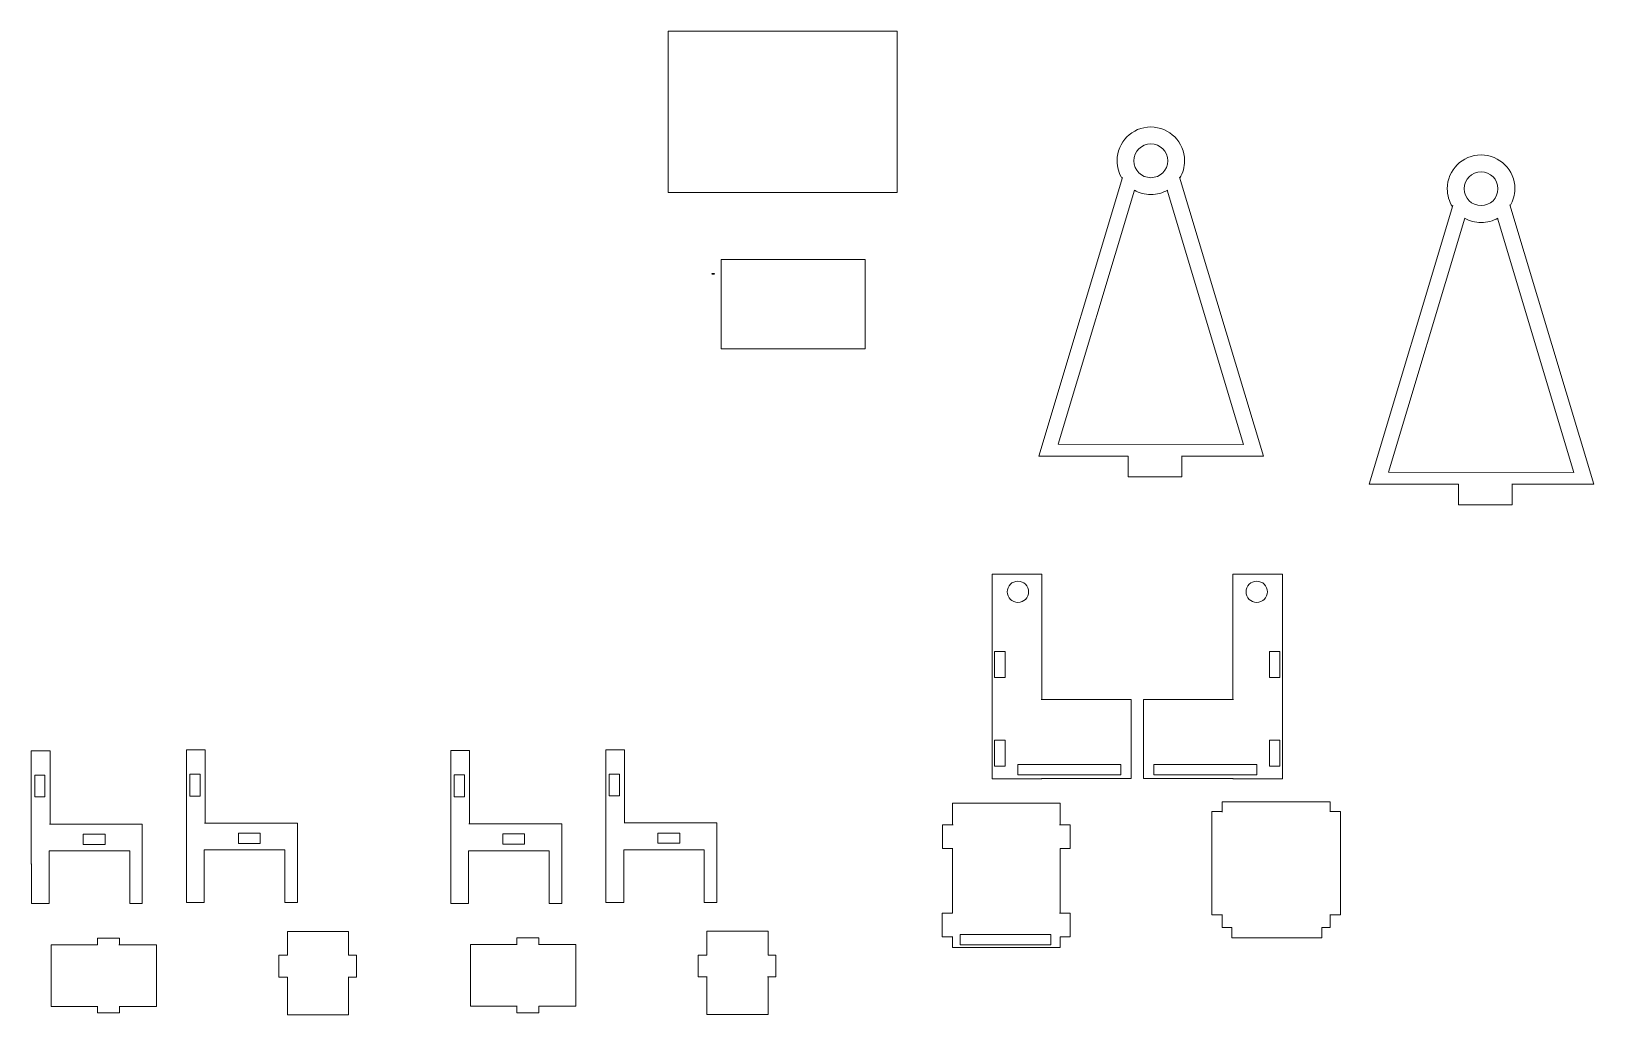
# Model space of a CAD drawing. Header units: millimetres. Extents: x -607 to 1451, y -798 to 283.
# Drawn here: x -580.6 to -118.2, y -530.2 to -239.2 of the extents above; entities that cross this region are included whole.
import ezdxf

# ---------------------------------------------------------------- set-up
doc = ezdxf.new("R2010")
doc.units = ezdxf.units.MM
doc.header["$MEASUREMENT"] = 0
doc.header["$XCLIPFRAME"] = 0
doc.layers.add('layer 1', color=7, linetype='Continuous')
picture_1 = doc.add_image_def('image2.jpg', size_in_pixel=(2574, 940))

msp = doc.modelspace()

# ---------------------------------------------------------------- linework, layer by layer
at = {"layer": 'layer 1', "color": 242, "lineweight": 20}
for points, knots in [([(-392.1088, -239.1523), (-392.1088, -239.1523), (-324.3754, -239.1523), (-324.3754, -239.1523), (-324.3754, -239.1523), (-324.3754, -239.1523), (-324.3754, -286.8998), (-324.3754, -286.8998), (-324.3754, -286.8998), (-324.3754, -286.8998), (-392.1088, -286.8998), (-392.1088, -286.8998), (-392.1088, -286.8998), (-392.1088, -286.8998), (-392.1088, -239.1523), (-392.1088, -239.1523)], [0, 0, 0, 0, 0.2, 0.2, 0.2, 0.2, 0.4, 0.4, 0.4, 0.4, 0.6, 0.6, 0.6, 0.6, 1, 1, 1, 1]), ([(-257.7853, -282.7979), (-258.751, -281.2594), (-259.3096, -279.4393), (-259.3096, -277.4888), (-259.3096, -277.4888), (-259.3096, -271.966), (-254.8325, -267.4888), (-249.3096, -267.4888), (-249.3096, -267.4888), (-243.7867, -267.4888), (-239.3096, -271.966), (-239.3096, -277.4888), (-239.3096, -277.4888), (-239.3096, -279.344), (-239.8148, -281.0813), (-240.6951, -282.5703)], [0, 0, 0, 0, 0.2, 0.2, 0.2, 0.2, 0.4, 0.4, 0.4, 0.4, 0.6, 0.6, 0.6, 0.6, 1, 1, 1, 1]), ([(-249.3096, -272.4888), (-246.5482, -272.4888), (-244.3096, -274.7274), (-244.3096, -277.4888), (-244.3096, -277.4888), (-244.3096, -280.2502), (-246.5482, -282.4888), (-249.3096, -282.4888), (-249.3096, -282.4888), (-252.071, -282.4888), (-254.3096, -280.2502), (-254.3096, -277.4888), (-254.3096, -277.4888), (-254.3096, -274.7274), (-252.071, -272.4888), (-249.3096, -272.4888)], [0, 0, 0, 0, 0.2, 0.2, 0.2, 0.2, 0.4, 0.4, 0.4, 0.4, 0.6, 0.6, 0.6, 0.6, 1, 1, 1, 1]), ([(-160.0499, -291.0704), (-161.0156, -289.5319), (-161.5742, -287.7118), (-161.5742, -285.7613), (-161.5742, -285.7613), (-161.5742, -280.2385), (-157.0971, -275.7613), (-151.5742, -275.7613), (-151.5742, -275.7613), (-146.0513, -275.7613), (-141.5742, -280.2385), (-141.5742, -285.7613), (-141.5742, -285.7613), (-141.5742, -287.6165), (-142.0794, -289.3538), (-142.9597, -290.8428)], [0, 0, 0, 0, 0.2, 0.2, 0.2, 0.2, 0.4, 0.4, 0.4, 0.4, 0.6, 0.6, 0.6, 0.6, 1, 1, 1, 1]), ([(-151.5742, -280.7613), (-148.8128, -280.7613), (-146.5742, -282.9999), (-146.5742, -285.7613), (-146.5742, -285.7613), (-146.5742, -288.5227), (-148.8128, -290.7613), (-151.5742, -290.7613), (-151.5742, -290.7613), (-154.3356, -290.7613), (-156.5742, -288.5227), (-156.5742, -285.7613), (-156.5742, -285.7613), (-156.5742, -282.9999), (-154.3356, -280.7613), (-151.5742, -280.7613)], [0, 0, 0, 0, 0.2, 0.2, 0.2, 0.2, 0.4, 0.4, 0.4, 0.4, 0.6, 0.6, 0.6, 0.6, 1, 1, 1, 1]), ([(-254.1551, -286.1551), (-254.1551, -286.1551), (-254.1551, -286.1552), (-254.1551, -286.1552), (-254.1551, -286.1552), (-254.1551, -286.1552), (-276.7452, -361.4067), (-276.7452, -361.4067)], [0, 0, 0, 0, 0.33333333, 0.33333333, 0.33333333, 0.33333333, 1, 1, 1, 1]), ([(-244.3167, -286.155), (-245.7857, -287.0031), (-247.4911, -287.4888), (-249.3096, -287.4888), (-249.3096, -287.4888), (-251.0765, -287.4888), (-252.7364, -287.0304), (-254.1768, -286.2264)], [0, 0, 0, 0, 0.33333333, 0.33333333, 0.33333333, 0.33333333, 1, 1, 1, 1]), ([(-156.4197, -294.4276), (-156.4197, -294.4276), (-156.4197, -294.4277), (-156.4197, -294.4277), (-156.4197, -294.4277), (-156.4197, -294.4277), (-179.0098, -369.6792), (-179.0098, -369.6792)], [0, 0, 0, 0, 0.33333333, 0.33333333, 0.33333333, 0.33333333, 1, 1, 1, 1]), ([(-146.5813, -294.4275), (-148.0503, -295.2756), (-149.7557, -295.7613), (-151.5742, -295.7613), (-151.5742, -295.7613), (-153.3411, -295.7613), (-155.001, -295.3029), (-156.4414, -294.4989)], [0, 0, 0, 0, 0.33333333, 0.33333333, 0.33333333, 0.33333333, 1, 1, 1, 1]), ([(-376.4446, -306.7177), (-376.4446, -306.7177), (-333.8369, -306.7177), (-333.8369, -306.7177), (-333.8369, -306.7177), (-333.8369, -306.7177), (-333.8369, -333.1802), (-333.8369, -333.1802), (-333.8369, -333.1802), (-333.8369, -333.1802), (-376.4446, -333.1802), (-376.4446, -333.1802), (-376.4446, -333.1802), (-376.4446, -333.1802), (-376.4446, -306.7177), (-376.4446, -306.7177)], [0, 0, 0, 0, 0.2, 0.2, 0.2, 0.2, 0.4, 0.4, 0.4, 0.4, 0.6, 0.6, 0.6, 0.6, 1, 1, 1, 1]), ([(-240.1334, -364.9316), (-240.1334, -364.9316), (-240.1334, -371.0316), (-240.1334, -371.0316), (-240.1334, -371.0316), (-240.1334, -371.0316), (-256.0084, -371.0316), (-256.0084, -371.0316), (-256.0084, -371.0316), (-256.0084, -371.0316), (-256.0084, -364.9316), (-256.0084, -364.9316)], [0, 0, 0, 0, 0.25, 0.25, 0.25, 0.25, 0.5, 0.5, 0.5, 0.5, 1, 1, 1, 1]), ([(-142.398, -373.2041), (-142.398, -373.2041), (-142.398, -379.3041), (-142.398, -379.3041), (-142.398, -379.3041), (-142.398, -379.3041), (-158.273, -379.3041), (-158.273, -379.3041), (-158.273, -379.3041), (-158.273, -379.3041), (-158.273, -373.2041), (-158.273, -373.2041)], [0, 0, 0, 0, 0.25, 0.25, 0.25, 0.25, 0.5, 0.5, 0.5, 0.5, 1, 1, 1, 1]), ([(-296.2543, -415.6213), (-296.2543, -415.6213), (-296.2543, -399.8415), (-296.2543, -399.8415), (-296.2543, -399.8415), (-296.2543, -399.8415), (-281.5239, -399.8415), (-281.5239, -399.8415), (-281.5239, -399.8415), (-281.5239, -399.8415), (-281.5239, -415.0923), (-281.5239, -415.0923)], [0, 0, 0, 0, 0.25, 0.25, 0.25, 0.25, 0.5, 0.5, 0.5, 0.5, 1, 1, 1, 1]), ([(-288.6301, -401.9126), (-286.8887, -401.9126), (-285.477, -403.3243), (-285.477, -405.0657), (-285.477, -405.0657), (-285.477, -406.8071), (-286.8887, -408.2188), (-288.6301, -408.2188), (-288.6301, -408.2188), (-290.3715, -408.2188), (-291.7832, -406.8071), (-291.7832, -405.0657), (-291.7832, -405.0657), (-291.7832, -403.3243), (-290.3715, -401.9126), (-288.6301, -401.9126)], [0, 0, 0, 0, 0.2, 0.2, 0.2, 0.2, 0.4, 0.4, 0.4, 0.4, 0.6, 0.6, 0.6, 0.6, 1, 1, 1, 1]), ([(-210.3446, -415.6213), (-210.3446, -415.6213), (-210.3446, -399.8415), (-210.3446, -399.8415), (-210.3446, -399.8415), (-210.3446, -399.8415), (-225.075, -399.8415), (-225.075, -399.8415), (-225.075, -399.8415), (-225.075, -399.8415), (-225.075, -415.0923), (-225.075, -415.0923)], [0, 0, 0, 0, 0.25, 0.25, 0.25, 0.25, 0.5, 0.5, 0.5, 0.5, 1, 1, 1, 1]), ([(-217.9688, -401.9126), (-219.7102, -401.9126), (-221.1219, -403.3243), (-221.1219, -405.0657), (-221.1219, -405.0657), (-221.1219, -406.8071), (-219.7102, -408.2188), (-217.9688, -408.2188), (-217.9688, -408.2188), (-216.2274, -408.2188), (-214.8157, -406.8071), (-214.8157, -405.0657), (-214.8157, -405.0657), (-214.8157, -403.3243), (-216.2274, -401.9126), (-217.9688, -401.9126)], [0, 0, 0, 0, 0.2, 0.2, 0.2, 0.2, 0.4, 0.4, 0.4, 0.4, 0.6, 0.6, 0.6, 0.6, 1, 1, 1, 1]), ([(-281.5239, -460.1683), (-281.5239, -460.1683), (-281.5239, -460.4327), (-281.5239, -460.4327), (-281.5239, -460.4327), (-281.5239, -460.4327), (-296.2543, -460.4327), (-296.2543, -460.4327), (-296.2543, -460.4327), (-296.2543, -460.4327), (-296.2543, -415.1434), (-296.2543, -415.1434)], [0, 0, 0, 0, 0.25, 0.25, 0.25, 0.25, 0.5, 0.5, 0.5, 0.5, 1, 1, 1, 1]), ([(-225.075, -460.1683), (-225.075, -460.1683), (-225.075, -460.4327), (-225.075, -460.4327), (-225.075, -460.4327), (-225.075, -460.4327), (-210.3446, -460.4327), (-210.3446, -460.4327), (-210.3446, -460.4327), (-210.3446, -460.4327), (-210.3446, -415.1434), (-210.3446, -415.1434)], [0, 0, 0, 0, 0.25, 0.25, 0.25, 0.25, 0.5, 0.5, 0.5, 0.5, 1, 1, 1, 1]), ([(-292.4068, -422.7407), (-292.4068, -422.7407), (-295.5157, -422.7407), (-295.5157, -422.7407), (-295.5157, -422.7407), (-295.5157, -422.7407), (-295.5157, -430.4136), (-295.5157, -430.4136), (-295.5157, -430.4136), (-295.5157, -430.4136), (-292.4068, -430.4136), (-292.4068, -430.4136), (-292.4068, -430.4136), (-292.4068, -430.4136), (-292.4068, -422.7407), (-292.4068, -422.7407)], [0, 0, 0, 0, 0.2, 0.2, 0.2, 0.2, 0.4, 0.4, 0.4, 0.4, 0.6, 0.6, 0.6, 0.6, 1, 1, 1, 1]), ([(-214.1921, -422.7407), (-214.1921, -422.7407), (-211.0832, -422.7407), (-211.0832, -422.7407), (-211.0832, -422.7407), (-211.0832, -422.7407), (-211.0832, -430.4136), (-211.0832, -430.4136), (-211.0832, -430.4136), (-211.0832, -430.4136), (-214.1921, -430.4136), (-214.1921, -430.4136), (-214.1921, -430.4136), (-214.1921, -430.4136), (-214.1921, -422.7407), (-214.1921, -422.7407)], [0, 0, 0, 0, 0.2, 0.2, 0.2, 0.2, 0.4, 0.4, 0.4, 0.4, 0.6, 0.6, 0.6, 0.6, 1, 1, 1, 1]), ([(-281.724, -436.9202), (-281.724, -436.9202), (-255.1041, -436.9202), (-255.1041, -436.9202), (-255.1041, -436.9202), (-255.1041, -436.9202), (-255.1041, -460.3136), (-255.1041, -460.3136), (-255.1041, -460.3136), (-255.1041, -460.3136), (-281.5239, -460.3136), (-281.5239, -460.3136)], [0, 0, 0, 0, 0.25, 0.25, 0.25, 0.25, 0.5, 0.5, 0.5, 0.5, 1, 1, 1, 1]), ([(-224.8749, -436.9202), (-224.8749, -436.9202), (-251.4948, -436.9202), (-251.4948, -436.9202), (-251.4948, -436.9202), (-251.4948, -436.9202), (-251.4948, -460.3136), (-251.4948, -460.3136), (-251.4948, -460.3136), (-251.4948, -460.3136), (-225.075, -460.3136), (-225.075, -460.3136)], [0, 0, 0, 0, 0.25, 0.25, 0.25, 0.25, 0.5, 0.5, 0.5, 0.5, 1, 1, 1, 1]), ([(-580.4764, -485.6884), (-580.4764, -485.6884), (-580.6055, -485.6884), (-580.6055, -485.6884), (-580.6055, -485.6884), (-580.6055, -485.6884), (-580.6055, -452.0863), (-580.6055, -452.0863), (-580.6055, -452.0863), (-580.6055, -452.0863), (-575.0493, -452.0863), (-575.0493, -452.0863), (-575.0493, -452.0863), (-575.0493, -452.0863), (-575.0493, -473.7821), (-575.0493, -473.7821)], [0, 0, 0, 0, 0.2, 0.2, 0.2, 0.2, 0.4, 0.4, 0.4, 0.4, 0.6, 0.6, 0.6, 0.6, 1, 1, 1, 1]), ([(-534.5716, -485.4205), (-534.5716, -485.4205), (-534.7007, -485.4205), (-534.7007, -485.4205), (-534.7007, -485.4205), (-534.7007, -485.4205), (-534.7007, -451.8184), (-534.7007, -451.8184), (-534.7007, -451.8184), (-534.7007, -451.8184), (-529.1445, -451.8184), (-529.1445, -451.8184), (-529.1445, -451.8184), (-529.1445, -451.8184), (-529.1445, -473.5142), (-529.1445, -473.5142)], [0, 0, 0, 0, 0.2, 0.2, 0.2, 0.2, 0.4, 0.4, 0.4, 0.4, 0.6, 0.6, 0.6, 0.6, 1, 1, 1, 1]), ([(-456.3497, -485.6518), (-456.3497, -485.6518), (-456.4788, -485.6518), (-456.4788, -485.6518), (-456.4788, -485.6518), (-456.4788, -485.6518), (-456.4788, -452.0497), (-456.4788, -452.0497), (-456.4788, -452.0497), (-456.4788, -452.0497), (-450.9226, -452.0497), (-450.9226, -452.0497), (-450.9226, -452.0497), (-450.9226, -452.0497), (-450.9226, -473.7455), (-450.9226, -473.7455)], [0, 0, 0, 0, 0.2, 0.2, 0.2, 0.2, 0.4, 0.4, 0.4, 0.4, 0.6, 0.6, 0.6, 0.6, 1, 1, 1, 1]), ([(-410.4449, -485.3839), (-410.4449, -485.3839), (-410.574, -485.3839), (-410.574, -485.3839), (-410.574, -485.3839), (-410.574, -485.3839), (-410.574, -451.7818), (-410.574, -451.7818), (-410.574, -451.7818), (-410.574, -451.7818), (-405.0178, -451.7818), (-405.0178, -451.7818), (-405.0178, -451.7818), (-405.0178, -451.7818), (-405.0178, -473.4776), (-405.0178, -473.4776)], [0, 0, 0, 0, 0.2, 0.2, 0.2, 0.2, 0.4, 0.4, 0.4, 0.4, 0.6, 0.6, 0.6, 0.6, 1, 1, 1, 1]), ([(-292.4068, -448.9699), (-292.4068, -448.9699), (-295.5157, -448.9699), (-295.5157, -448.9699), (-295.5157, -448.9699), (-295.5157, -448.9699), (-295.5157, -456.6428), (-295.5157, -456.6428), (-295.5157, -456.6428), (-295.5157, -456.6428), (-292.4068, -456.6428), (-292.4068, -456.6428), (-292.4068, -456.6428), (-292.4068, -456.6428), (-292.4068, -448.9699), (-292.4068, -448.9699)], [0, 0, 0, 0, 0.2, 0.2, 0.2, 0.2, 0.4, 0.4, 0.4, 0.4, 0.6, 0.6, 0.6, 0.6, 1, 1, 1, 1]), ([(-214.1921, -448.9699), (-214.1921, -448.9699), (-211.0832, -448.9699), (-211.0832, -448.9699), (-211.0832, -448.9699), (-211.0832, -448.9699), (-211.0832, -456.6428), (-211.0832, -456.6428), (-211.0832, -456.6428), (-211.0832, -456.6428), (-214.1921, -456.6428), (-214.1921, -456.6428), (-214.1921, -456.6428), (-214.1921, -456.6428), (-214.1921, -448.9699), (-214.1921, -448.9699)], [0, 0, 0, 0, 0.2, 0.2, 0.2, 0.2, 0.4, 0.4, 0.4, 0.4, 0.6, 0.6, 0.6, 0.6, 1, 1, 1, 1]), ([(-288.7016, -456.217), (-288.7016, -456.217), (-258.1422, -456.217), (-258.1422, -456.217), (-258.1422, -456.217), (-258.1422, -456.217), (-258.1422, -459.2597), (-258.1422, -459.2597), (-258.1422, -459.2597), (-258.1422, -459.2597), (-288.7016, -459.2597), (-288.7016, -459.2597), (-288.7016, -459.2597), (-288.7016, -459.2597), (-288.7016, -456.217), (-288.7016, -456.217)], [0, 0, 0, 0, 0.2, 0.2, 0.2, 0.2, 0.4, 0.4, 0.4, 0.4, 0.6, 0.6, 0.6, 0.6, 1, 1, 1, 1]), ([(-217.8973, -456.217), (-217.8973, -456.217), (-248.4567, -456.217), (-248.4567, -456.217), (-248.4567, -456.217), (-248.4567, -456.217), (-248.4567, -459.2597), (-248.4567, -459.2597), (-248.4567, -459.2597), (-248.4567, -459.2597), (-217.8973, -459.2597), (-217.8973, -459.2597), (-217.8973, -459.2597), (-217.8973, -459.2597), (-217.8973, -456.217), (-217.8973, -456.217)], [0, 0, 0, 0, 0.2, 0.2, 0.2, 0.2, 0.4, 0.4, 0.4, 0.4, 0.6, 0.6, 0.6, 0.6, 1, 1, 1, 1]), ([(-579.5845, -459.296), (-579.5845, -459.296), (-576.5418, -459.296), (-576.5418, -459.296), (-576.5418, -459.296), (-576.5418, -459.296), (-576.5418, -465.7783), (-576.5418, -465.7783), (-576.5418, -465.7783), (-576.5418, -465.7783), (-579.5845, -465.7783), (-579.5845, -465.7783), (-579.5845, -465.7783), (-579.5845, -465.7783), (-579.5845, -459.296), (-579.5845, -459.296)], [0, 0, 0, 0, 0.2, 0.2, 0.2, 0.2, 0.4, 0.4, 0.4, 0.4, 0.6, 0.6, 0.6, 0.6, 1, 1, 1, 1]), ([(-533.6797, -459.0281), (-533.6797, -459.0281), (-530.637, -459.0281), (-530.637, -459.0281), (-530.637, -459.0281), (-530.637, -459.0281), (-530.637, -465.5104), (-530.637, -465.5104), (-530.637, -465.5104), (-530.637, -465.5104), (-533.6797, -465.5104), (-533.6797, -465.5104), (-533.6797, -465.5104), (-533.6797, -465.5104), (-533.6797, -459.0281), (-533.6797, -459.0281)], [0, 0, 0, 0, 0.2, 0.2, 0.2, 0.2, 0.4, 0.4, 0.4, 0.4, 0.6, 0.6, 0.6, 0.6, 1, 1, 1, 1]), ([(-455.4578, -459.2594), (-455.4578, -459.2594), (-452.4151, -459.2594), (-452.4151, -459.2594), (-452.4151, -459.2594), (-452.4151, -459.2594), (-452.4151, -465.7417), (-452.4151, -465.7417), (-452.4151, -465.7417), (-452.4151, -465.7417), (-455.4578, -465.7417), (-455.4578, -465.7417), (-455.4578, -465.7417), (-455.4578, -465.7417), (-455.4578, -459.2594), (-455.4578, -459.2594)], [0, 0, 0, 0, 0.2, 0.2, 0.2, 0.2, 0.4, 0.4, 0.4, 0.4, 0.6, 0.6, 0.6, 0.6, 1, 1, 1, 1]), ([(-409.553, -458.9915), (-409.553, -458.9915), (-406.5103, -458.9915), (-406.5103, -458.9915), (-406.5103, -458.9915), (-406.5103, -458.9915), (-406.5103, -465.4738), (-406.5103, -465.4738), (-406.5103, -465.4738), (-406.5103, -465.4738), (-409.553, -465.4738), (-409.553, -465.4738), (-409.553, -465.4738), (-409.553, -465.4738), (-409.553, -458.9915), (-409.553, -458.9915)], [0, 0, 0, 0, 0.2, 0.2, 0.2, 0.2, 0.4, 0.4, 0.4, 0.4, 0.6, 0.6, 0.6, 0.6, 1, 1, 1, 1]), ([(-276.1372, -473.9985), (-276.1372, -473.9985), (-276.1372, -467.6595), (-276.1372, -467.6595), (-276.1372, -467.6595), (-276.1372, -467.6595), (-308.0063, -467.6595), (-308.0063, -467.6595), (-308.0063, -467.6595), (-308.0063, -467.6595), (-308.0063, -473.9985), (-308.0063, -473.9985)], [0, 0, 0, 0, 0.25, 0.25, 0.25, 0.25, 0.5, 0.5, 0.5, 0.5, 1, 1, 1, 1]), ([(-228.0965, -500.6536), (-228.0965, -500.6536), (-231.2415, -500.6536), (-231.2415, -500.6536), (-231.2415, -500.6536), (-231.2415, -500.6536), (-231.2415, -470.0942), (-231.2415, -470.0942), (-231.2415, -470.0942), (-231.2415, -470.0942), (-228.1314, -470.0942), (-228.1314, -470.0942)], [0, 0, 0, 0, 0.25, 0.25, 0.25, 0.25, 0.5, 0.5, 0.5, 0.5, 1, 1, 1, 1]), ([(-228.209, -470.2925), (-228.209, -470.2925), (-228.209, -467.1999), (-228.209, -467.1999), (-228.209, -467.1999), (-228.209, -467.1999), (-196.2664, -467.1999), (-196.2664, -467.1999), (-196.2664, -467.1999), (-196.2664, -467.1999), (-196.2664, -470.0942), (-196.2664, -470.0942)], [0, 0, 0, 0, 0.25, 0.25, 0.25, 0.25, 0.5, 0.5, 0.5, 0.5, 1, 1, 1, 1]), ([(-196.3196, -500.6536), (-196.3196, -500.6536), (-193.1746, -500.6536), (-193.1746, -500.6536), (-193.1746, -500.6536), (-193.1746, -500.6536), (-193.1746, -470.0942), (-193.1746, -470.0942), (-193.1746, -470.0942), (-193.1746, -470.0942), (-196.2848, -470.0942), (-196.2848, -470.0942)], [0, 0, 0, 0, 0.25, 0.25, 0.25, 0.25, 0.5, 0.5, 0.5, 0.5, 1, 1, 1, 1]), ([(-575.2187, -473.7821), (-575.2187, -473.7821), (-547.768, -473.7821), (-547.768, -473.7821), (-547.768, -473.7821), (-547.768, -473.7821), (-547.768, -497.33), (-547.768, -497.33), (-547.768, -497.33), (-547.768, -497.33), (-551.4722, -497.33), (-551.4722, -497.33)], [0, 0, 0, 0, 0.25, 0.25, 0.25, 0.25, 0.5, 0.5, 0.5, 0.5, 1, 1, 1, 1]), ([(-529.3139, -473.5142), (-529.3139, -473.5142), (-501.8632, -473.5142), (-501.8632, -473.5142), (-501.8632, -473.5142), (-501.8632, -473.5142), (-501.8632, -497.0621), (-501.8632, -497.0621), (-501.8632, -497.0621), (-501.8632, -497.0621), (-505.5674, -497.0621), (-505.5674, -497.0621)], [0, 0, 0, 0, 0.25, 0.25, 0.25, 0.25, 0.5, 0.5, 0.5, 0.5, 1, 1, 1, 1]), ([(-451.092, -473.7455), (-451.092, -473.7455), (-423.6413, -473.7455), (-423.6413, -473.7455), (-423.6413, -473.7455), (-423.6413, -473.7455), (-423.6413, -497.2934), (-423.6413, -497.2934), (-423.6413, -497.2934), (-423.6413, -497.2934), (-427.3455, -497.2934), (-427.3455, -497.2934)], [0, 0, 0, 0, 0.25, 0.25, 0.25, 0.25, 0.5, 0.5, 0.5, 0.5, 1, 1, 1, 1]), ([(-405.1872, -473.4776), (-405.1872, -473.4776), (-377.7365, -473.4776), (-377.7365, -473.4776), (-377.7365, -473.4776), (-377.7365, -473.4776), (-377.7365, -497.0255), (-377.7365, -497.0255), (-377.7365, -497.0255), (-377.7365, -497.0255), (-381.4407, -497.0255), (-381.4407, -497.0255)], [0, 0, 0, 0, 0.25, 0.25, 0.25, 0.25, 0.5, 0.5, 0.5, 0.5, 1, 1, 1, 1]), ([(-307.8328, -473.9985), (-307.8328, -473.9985), (-310.9938, -473.9985), (-310.9938, -473.9985), (-310.9938, -473.9985), (-310.9938, -473.9985), (-310.9938, -481.0099), (-310.9938, -481.0099), (-310.9938, -481.0099), (-310.9938, -481.0099), (-307.9657, -481.0099), (-307.9657, -481.0099)], [0, 0, 0, 0, 0.25, 0.25, 0.25, 0.25, 0.5, 0.5, 0.5, 0.5, 1, 1, 1, 1]), ([(-276.2859, -473.9985), (-276.2859, -473.9985), (-273.1249, -473.9985), (-273.1249, -473.9985), (-273.1249, -473.9985), (-273.1249, -473.9985), (-273.1249, -481.0099), (-273.1249, -481.0099), (-273.1249, -481.0099), (-273.1249, -481.0099), (-276.1531, -481.0099), (-276.1531, -481.0099)], [0, 0, 0, 0, 0.25, 0.25, 0.25, 0.25, 0.5, 0.5, 0.5, 0.5, 1, 1, 1, 1]), ([(-565.2308, -479.8011), (-565.2308, -479.8011), (-565.2308, -476.7584), (-565.2308, -476.7584), (-565.2308, -476.7584), (-565.2308, -476.7584), (-558.7485, -476.7584), (-558.7485, -476.7584), (-558.7485, -476.7584), (-558.7485, -476.7584), (-558.7485, -479.8011), (-558.7485, -479.8011), (-558.7485, -479.8011), (-558.7485, -479.8011), (-565.2308, -479.8011), (-565.2308, -479.8011)], [0, 0, 0, 0, 0.2, 0.2, 0.2, 0.2, 0.4, 0.4, 0.4, 0.4, 0.6, 0.6, 0.6, 0.6, 1, 1, 1, 1]), ([(-519.326, -479.5332), (-519.326, -479.5332), (-519.326, -476.4905), (-519.326, -476.4905), (-519.326, -476.4905), (-519.326, -476.4905), (-512.8437, -476.4905), (-512.8437, -476.4905), (-512.8437, -476.4905), (-512.8437, -476.4905), (-512.8437, -479.5332), (-512.8437, -479.5332), (-512.8437, -479.5332), (-512.8437, -479.5332), (-519.326, -479.5332), (-519.326, -479.5332)], [0, 0, 0, 0, 0.2, 0.2, 0.2, 0.2, 0.4, 0.4, 0.4, 0.4, 0.6, 0.6, 0.6, 0.6, 1, 1, 1, 1]), ([(-441.1041, -479.7645), (-441.1041, -479.7645), (-441.1041, -476.7218), (-441.1041, -476.7218), (-441.1041, -476.7218), (-441.1041, -476.7218), (-434.6218, -476.7218), (-434.6218, -476.7218), (-434.6218, -476.7218), (-434.6218, -476.7218), (-434.6218, -479.7645), (-434.6218, -479.7645), (-434.6218, -479.7645), (-434.6218, -479.7645), (-441.1041, -479.7645), (-441.1041, -479.7645)], [0, 0, 0, 0, 0.2, 0.2, 0.2, 0.2, 0.4, 0.4, 0.4, 0.4, 0.6, 0.6, 0.6, 0.6, 1, 1, 1, 1]), ([(-395.1993, -479.4966), (-395.1993, -479.4966), (-395.1993, -476.4539), (-395.1993, -476.4539), (-395.1993, -476.4539), (-395.1993, -476.4539), (-388.717, -476.4539), (-388.717, -476.4539), (-388.717, -476.4539), (-388.717, -476.4539), (-388.717, -479.4966), (-388.717, -479.4966), (-388.717, -479.4966), (-388.717, -479.4966), (-395.1993, -479.4966), (-395.1993, -479.4966)], [0, 0, 0, 0, 0.2, 0.2, 0.2, 0.2, 0.4, 0.4, 0.4, 0.4, 0.6, 0.6, 0.6, 0.6, 1, 1, 1, 1]), ([(-575.2972, -497.3301), (-575.2972, -497.3301), (-575.2972, -481.7228), (-575.2972, -481.7228), (-575.2972, -481.7228), (-575.2972, -481.7228), (-551.4722, -481.7228), (-551.4722, -481.7228), (-551.4722, -481.7228), (-551.4722, -481.7228), (-551.4722, -497.33), (-551.4722, -497.33)], [0, 0, 0, 0, 0.25, 0.25, 0.25, 0.25, 0.5, 0.5, 0.5, 0.5, 1, 1, 1, 1]), ([(-529.3924, -497.0621), (-529.3924, -497.0621), (-534.6716, -497.0621), (-534.6716, -497.0621), (-534.6716, -497.0621), (-534.6716, -497.0621), (-534.6716, -485.4205), (-534.6716, -485.4205)], [0, 0, 0, 0, 0.33333333, 0.33333333, 0.33333333, 0.33333333, 1, 1, 1, 1]), ([(-529.3924, -497.0622), (-529.3924, -497.0622), (-529.3924, -481.4549), (-529.3924, -481.4549), (-529.3924, -481.4549), (-529.3924, -481.4549), (-505.5674, -481.4549), (-505.5674, -481.4549), (-505.5674, -481.4549), (-505.5674, -481.4549), (-505.5674, -497.0621), (-505.5674, -497.0621)], [0, 0, 0, 0, 0.25, 0.25, 0.25, 0.25, 0.5, 0.5, 0.5, 0.5, 1, 1, 1, 1]), ([(-451.1705, -497.2935), (-451.1705, -497.2935), (-451.1705, -481.6862), (-451.1705, -481.6862), (-451.1705, -481.6862), (-451.1705, -481.6862), (-427.3455, -481.6862), (-427.3455, -481.6862), (-427.3455, -481.6862), (-427.3455, -481.6862), (-427.3455, -497.2934), (-427.3455, -497.2934)], [0, 0, 0, 0, 0.25, 0.25, 0.25, 0.25, 0.5, 0.5, 0.5, 0.5, 1, 1, 1, 1]), ([(-405.2657, -497.0255), (-405.2657, -497.0255), (-410.5449, -497.0255), (-410.5449, -497.0255), (-410.5449, -497.0255), (-410.5449, -497.0255), (-410.5449, -485.3839), (-410.5449, -485.3839)], [0, 0, 0, 0, 0.33333333, 0.33333333, 0.33333333, 0.33333333, 1, 1, 1, 1]), ([(-405.2657, -497.0256), (-405.2657, -497.0256), (-405.2657, -481.4183), (-405.2657, -481.4183), (-405.2657, -481.4183), (-405.2657, -481.4183), (-381.4407, -481.4183), (-381.4407, -481.4183), (-381.4407, -481.4183), (-381.4407, -481.4183), (-381.4407, -497.0255), (-381.4407, -497.0255)], [0, 0, 0, 0, 0.25, 0.25, 0.25, 0.25, 0.5, 0.5, 0.5, 0.5, 1, 1, 1, 1]), ([(-575.2972, -497.33), (-575.2972, -497.33), (-580.5764, -497.33), (-580.5764, -497.33), (-580.5764, -497.33), (-580.5764, -497.33), (-580.5764, -485.6884), (-580.5764, -485.6884)], [0, 0, 0, 0, 0.33333333, 0.33333333, 0.33333333, 0.33333333, 1, 1, 1, 1]), ([(-451.1705, -497.2934), (-451.1705, -497.2934), (-456.4497, -497.2934), (-456.4497, -497.2934), (-456.4497, -497.2934), (-456.4497, -497.2934), (-456.4497, -485.6518), (-456.4497, -485.6518)], [0, 0, 0, 0, 0.33333333, 0.33333333, 0.33333333, 0.33333333, 1, 1, 1, 1]), ([(-307.9954, -500.1923), (-307.9954, -500.1923), (-311.0937, -500.1923), (-311.0937, -500.1923), (-311.0937, -500.1923), (-311.0937, -500.1923), (-311.0937, -507.2037), (-311.0937, -507.2037), (-311.0937, -507.2037), (-311.0937, -507.2037), (-311.0937, -507.2037), (-311.0937, -507.2037), (-311.0937, -507.2037), (-311.0937, -507.2037), (-307.9817, -507.2037), (-307.9817, -507.2037)], [0, 0, 0, 0, 0.2, 0.2, 0.2, 0.2, 0.4, 0.4, 0.4, 0.4, 0.6, 0.6, 0.6, 0.6, 1, 1, 1, 1]), ([(-276.2859, -500.1923), (-276.2859, -500.1923), (-273.1249, -500.1923), (-273.1249, -500.1923), (-273.1249, -500.1923), (-273.1249, -500.1923), (-273.1249, -507.2037), (-273.1249, -507.2037), (-273.1249, -507.2037), (-273.1249, -507.2037), (-273.1249, -507.2037), (-273.1249, -507.2037), (-273.1249, -507.2037), (-273.1249, -507.2037), (-276.1531, -507.2037), (-276.1531, -507.2037)], [0, 0, 0, 0, 0.2, 0.2, 0.2, 0.2, 0.4, 0.4, 0.4, 0.4, 0.6, 0.6, 0.6, 0.6, 1, 1, 1, 1]), ([(-225.2936, -504.44), (-225.2936, -504.44), (-228.209, -504.44), (-228.209, -504.44), (-228.209, -504.44), (-228.209, -504.44), (-228.209, -500.6536), (-228.209, -500.6536)], [0, 0, 0, 0, 0.33333333, 0.33333333, 0.33333333, 0.33333333, 1, 1, 1, 1]), ([(-196.2664, -500.6536), (-196.2664, -500.6536), (-196.2664, -504.44), (-196.2664, -504.44), (-196.2664, -504.44), (-196.2664, -504.44), (-198.7005, -504.44), (-198.7005, -504.44)], [0, 0, 0, 0, 0.33333333, 0.33333333, 0.33333333, 0.33333333, 1, 1, 1, 1]), ([(-560.9975, -509.5668), (-560.9975, -509.5668), (-560.9975, -507.5407), (-560.9975, -507.5407), (-560.9975, -507.5407), (-560.9975, -507.5407), (-554.5152, -507.5407), (-554.5152, -507.5407), (-554.5152, -507.5407), (-554.5152, -507.5407), (-554.5152, -509.5007), (-554.5152, -509.5007)], [0, 0, 0, 0, 0.25, 0.25, 0.25, 0.25, 0.5, 0.5, 0.5, 0.5, 1, 1, 1, 1]), ([(-486.6868, -512.6096), (-486.6868, -512.6096), (-486.6868, -505.5654), (-486.6868, -505.5654), (-486.6868, -505.5654), (-486.6868, -505.5654), (-504.8108, -505.5654), (-504.8108, -505.5654), (-504.8108, -505.5654), (-504.8108, -505.5654), (-504.8108, -512.6096), (-504.8108, -512.6096)], [0, 0, 0, 0, 0.25, 0.25, 0.25, 0.25, 0.5, 0.5, 0.5, 0.5, 1, 1, 1, 1]), ([(-436.8708, -509.5302), (-436.8708, -509.5302), (-436.8708, -507.5041), (-436.8708, -507.5041), (-436.8708, -507.5041), (-436.8708, -507.5041), (-430.3885, -507.5041), (-430.3885, -507.5041), (-430.3885, -507.5041), (-430.3885, -507.5041), (-430.3885, -509.4641), (-430.3885, -509.4641)], [0, 0, 0, 0, 0.25, 0.25, 0.25, 0.25, 0.5, 0.5, 0.5, 0.5, 1, 1, 1, 1]), ([(-362.5601, -512.573), (-362.5601, -512.573), (-362.5601, -505.5288), (-362.5601, -505.5288), (-362.5601, -505.5288), (-362.5601, -505.5288), (-380.6841, -505.5288), (-380.6841, -505.5288), (-380.6841, -505.5288), (-380.6841, -505.5288), (-380.6841, -512.573), (-380.6841, -512.573)], [0, 0, 0, 0, 0.25, 0.25, 0.25, 0.25, 0.5, 0.5, 0.5, 0.5, 1, 1, 1, 1]), ([(-308.0063, -507.1042), (-308.0063, -507.1042), (-308.0063, -510.3782), (-308.0063, -510.3782), (-308.0063, -510.3782), (-308.0063, -510.3782), (-276.1372, -510.3782), (-276.1372, -510.3782), (-276.1372, -510.3782), (-276.1372, -510.3782), (-276.1372, -507.2037), (-276.1372, -507.2037)], [0, 0, 0, 0, 0.25, 0.25, 0.25, 0.25, 0.5, 0.5, 0.5, 0.5, 1, 1, 1, 1]), ([(-305.7233, -506.5328), (-305.7233, -506.5328), (-278.9042, -506.5328), (-278.9042, -506.5328), (-278.9042, -506.5328), (-278.9042, -506.5328), (-278.9042, -509.5695), (-278.9042, -509.5695), (-278.9042, -509.5695), (-278.9042, -509.5695), (-305.7233, -509.5695), (-305.7233, -509.5695), (-305.7233, -509.5695), (-305.7233, -509.5695), (-305.7233, -506.5328), (-305.7233, -506.5328)], [0, 0, 0, 0, 0.2, 0.2, 0.2, 0.2, 0.4, 0.4, 0.4, 0.4, 0.6, 0.6, 0.6, 0.6, 1, 1, 1, 1]), ([(-225.2936, -504.4311), (-225.2936, -504.4311), (-225.2936, -507.4678), (-225.2936, -507.4678), (-225.2936, -507.4678), (-225.2936, -507.4678), (-198.7005, -507.4678), (-198.7005, -507.4678), (-198.7005, -507.4678), (-198.7005, -507.4678), (-198.7005, -504.44), (-198.7005, -504.44)], [0, 0, 0, 0, 0.25, 0.25, 0.25, 0.25, 0.5, 0.5, 0.5, 0.5, 1, 1, 1, 1]), ([(-560.9975, -527.757), (-560.9975, -527.757), (-574.756, -527.757), (-574.756, -527.757), (-574.756, -527.757), (-574.756, -527.757), (-574.7561, -527.757), (-574.7561, -527.757), (-574.7561, -527.757), (-574.7561, -527.757), (-574.7561, -509.5007), (-574.7561, -509.5007), (-574.7561, -509.5007), (-574.7561, -509.5007), (-560.9975, -509.5007), (-560.9975, -509.5007)], [0, 0, 0, 0, 0.2, 0.2, 0.2, 0.2, 0.4, 0.4, 0.4, 0.4, 0.6, 0.6, 0.6, 0.6, 1, 1, 1, 1]), ([(-554.6476, -509.5007), (-554.6476, -509.5007), (-543.5349, -509.5007), (-543.5349, -509.5007), (-543.5349, -509.5007), (-543.5349, -509.5007), (-543.5348, -509.5007), (-543.5348, -509.5007), (-543.5348, -509.5007), (-543.5348, -509.5007), (-543.5347, -509.5007), (-543.5347, -509.5007), (-543.5347, -509.5007), (-543.5347, -509.5007), (-543.5347, -527.7568), (-543.5347, -527.7568), (-543.5347, -527.7568), (-543.5347, -527.7568), (-543.5347, -527.7569), (-543.5347, -527.7569), (-543.5347, -527.7569), (-543.5347, -527.7569), (-543.5347, -527.757), (-543.5347, -527.757), (-543.5347, -527.757), (-543.5347, -527.757), (-543.5348, -527.757), (-543.5348, -527.757), (-543.5348, -527.757), (-543.5348, -527.757), (-554.5152, -527.757), (-554.5152, -527.757)], [0, 0, 0, 0, 0.11111111, 0.11111111, 0.11111111, 0.11111111, 0.22222222, 0.22222222, 0.22222222, 0.22222222, 0.33333333, 0.33333333, 0.33333333, 0.33333333, 0.44444444, 0.44444444, 0.44444444, 0.44444444, 0.55555556, 0.55555556, 0.55555556, 0.55555556, 0.66666667, 0.66666667, 0.66666667, 0.66666667, 0.77777778, 0.77777778, 0.77777778, 0.77777778, 1, 1, 1, 1]), ([(-504.7419, -519.0919), (-504.7419, -519.0919), (-507.3532, -519.0919), (-507.3532, -519.0919), (-507.3532, -519.0919), (-507.3532, -519.0919), (-507.3532, -512.6096), (-507.3532, -512.6096), (-507.3532, -512.6096), (-507.3532, -512.6096), (-504.8108, -512.6096), (-504.8108, -512.6096)], [0, 0, 0, 0, 0.25, 0.25, 0.25, 0.25, 0.5, 0.5, 0.5, 0.5, 1, 1, 1, 1]), ([(-486.8162, -519.0919), (-486.8162, -519.0919), (-484.3688, -519.0919), (-484.3688, -519.0919), (-484.3688, -519.0919), (-484.3688, -519.0919), (-484.3688, -512.6096), (-484.3688, -512.6096), (-484.3688, -512.6096), (-484.3688, -512.6096), (-486.6868, -512.6096), (-486.6868, -512.6096)], [0, 0, 0, 0, 0.25, 0.25, 0.25, 0.25, 0.5, 0.5, 0.5, 0.5, 1, 1, 1, 1]), ([(-436.8708, -527.7204), (-436.8708, -527.7204), (-450.6293, -527.7204), (-450.6293, -527.7204), (-450.6293, -527.7204), (-450.6293, -527.7204), (-450.6294, -527.7204), (-450.6294, -527.7204), (-450.6294, -527.7204), (-450.6294, -527.7204), (-450.6294, -509.4641), (-450.6294, -509.4641), (-450.6294, -509.4641), (-450.6294, -509.4641), (-436.8708, -509.4641), (-436.8708, -509.4641)], [0, 0, 0, 0, 0.2, 0.2, 0.2, 0.2, 0.4, 0.4, 0.4, 0.4, 0.6, 0.6, 0.6, 0.6, 1, 1, 1, 1]), ([(-430.5209, -509.4641), (-430.5209, -509.4641), (-419.4082, -509.4641), (-419.4082, -509.4641), (-419.4082, -509.4641), (-419.4082, -509.4641), (-419.4081, -509.4641), (-419.4081, -509.4641), (-419.4081, -509.4641), (-419.4081, -509.4641), (-419.408, -509.4641), (-419.408, -509.4641), (-419.408, -509.4641), (-419.408, -509.4641), (-419.408, -527.7202), (-419.408, -527.7202), (-419.408, -527.7202), (-419.408, -527.7202), (-419.408, -527.7203), (-419.408, -527.7203), (-419.408, -527.7203), (-419.408, -527.7203), (-419.408, -527.7204), (-419.408, -527.7204), (-419.408, -527.7204), (-419.408, -527.7204), (-419.4081, -527.7204), (-419.4081, -527.7204), (-419.4081, -527.7204), (-419.4081, -527.7204), (-430.3885, -527.7204), (-430.3885, -527.7204)], [0, 0, 0, 0, 0.11111111, 0.11111111, 0.11111111, 0.11111111, 0.22222222, 0.22222222, 0.22222222, 0.22222222, 0.33333333, 0.33333333, 0.33333333, 0.33333333, 0.44444444, 0.44444444, 0.44444444, 0.44444444, 0.55555556, 0.55555556, 0.55555556, 0.55555556, 0.66666667, 0.66666667, 0.66666667, 0.66666667, 0.77777778, 0.77777778, 0.77777778, 0.77777778, 1, 1, 1, 1]), ([(-380.6152, -519.0553), (-380.6152, -519.0553), (-383.2265, -519.0553), (-383.2265, -519.0553), (-383.2265, -519.0553), (-383.2265, -519.0553), (-383.2265, -512.573), (-383.2265, -512.573), (-383.2265, -512.573), (-383.2265, -512.573), (-380.6841, -512.573), (-380.6841, -512.573)], [0, 0, 0, 0, 0.25, 0.25, 0.25, 0.25, 0.5, 0.5, 0.5, 0.5, 1, 1, 1, 1]), ([(-362.6895, -519.0553), (-362.6895, -519.0553), (-360.2421, -519.0553), (-360.2421, -519.0553), (-360.2421, -519.0553), (-360.2421, -519.0553), (-360.2421, -512.573), (-360.2421, -512.573), (-360.2421, -512.573), (-360.2421, -512.573), (-362.5601, -512.573), (-362.5601, -512.573)], [0, 0, 0, 0, 0.25, 0.25, 0.25, 0.25, 0.5, 0.5, 0.5, 0.5, 1, 1, 1, 1]), ([(-504.8108, -519.0919), (-504.8108, -519.0919), (-504.8108, -530.2375), (-504.8108, -530.2375), (-504.8108, -530.2375), (-504.8108, -530.2375), (-486.6868, -530.2375), (-486.6868, -530.2375), (-486.6868, -530.2375), (-486.6868, -530.2375), (-486.6868, -519.0919), (-486.6868, -519.0919)], [0, 0, 0, 0, 0.25, 0.25, 0.25, 0.25, 0.5, 0.5, 0.5, 0.5, 1, 1, 1, 1]), ([(-380.6841, -519.0553), (-380.6841, -519.0553), (-380.6841, -530.2009), (-380.6841, -530.2009), (-380.6841, -530.2009), (-380.6841, -530.2009), (-362.5601, -530.2009), (-362.5601, -530.2009), (-362.5601, -530.2009), (-362.5601, -530.2009), (-362.5601, -519.0553), (-362.5601, -519.0553)], [0, 0, 0, 0, 0.25, 0.25, 0.25, 0.25, 0.5, 0.5, 0.5, 0.5, 1, 1, 1, 1]), ([(-560.9975, -527.6506), (-560.9975, -527.6506), (-560.9975, -529.6767), (-560.9975, -529.6767), (-560.9975, -529.6767), (-560.9975, -529.6767), (-554.5152, -529.6767), (-554.5152, -529.6767), (-554.5152, -529.6767), (-554.5152, -529.6767), (-554.5152, -527.7167), (-554.5152, -527.7167)], [0, 0, 0, 0, 0.25, 0.25, 0.25, 0.25, 0.5, 0.5, 0.5, 0.5, 1, 1, 1, 1]), ([(-436.8708, -527.614), (-436.8708, -527.614), (-436.8708, -529.6401), (-436.8708, -529.6401), (-436.8708, -529.6401), (-436.8708, -529.6401), (-430.3885, -529.6401), (-430.3885, -529.6401), (-430.3885, -529.6401), (-430.3885, -529.6401), (-430.3885, -527.6801), (-430.3885, -527.6801)], [0, 0, 0, 0, 0.25, 0.25, 0.25, 0.25, 0.5, 0.5, 0.5, 0.5, 1, 1, 1, 1])]:
    msp.add_open_spline(points, degree=3, knots=knots, dxfattribs=at)
for points in [[(-257.6811, -282.4509), (-257.6811, -282.4509), (-282.4412, -364.9316), (-282.4412, -364.9316)], [(-244.4435, -286.2271), (-244.4435, -286.2271), (-221.8604, -361.4563), (-221.8604, -361.4563)], [(-240.7752, -282.3035), (-240.7752, -282.3035), (-215.9709, -364.9316), (-215.9709, -364.9316)], [(-159.9457, -290.7234), (-159.9457, -290.7234), (-184.7058, -373.2041), (-184.7058, -373.2041)], [(-143.0398, -290.576), (-143.0398, -290.576), (-118.2355, -373.2041), (-118.2355, -373.2041)], [(-146.7081, -294.4996), (-146.7081, -294.4996), (-124.125, -369.7288), (-124.125, -369.7288)], [(-282.4412, -364.9316), (-282.4412, -364.9316), (-256.0084, -364.9316), (-256.0084, -364.9316)], [(-276.7453, -361.4067), (-276.7453, -361.4067), (-221.8604, -361.4564), (-221.8604, -361.4564)], [(-240.1956, -364.9316), (-240.1956, -364.9316), (-215.9709, -364.9316), (-215.9709, -364.9316)], [(-179.0099, -369.6792), (-179.0099, -369.6792), (-124.125, -369.7289), (-124.125, -369.7289)], [(-184.7058, -373.2041), (-184.7058, -373.2041), (-158.273, -373.2041), (-158.273, -373.2041)], [(-142.4602, -373.2041), (-142.4602, -373.2041), (-118.2355, -373.2041), (-118.2355, -373.2041)], [(-281.5239, -415.0111), (-281.5239, -415.0111), (-281.5239, -436.9202), (-281.5239, -436.9202)], [(-225.075, -415.0111), (-225.075, -415.0111), (-225.075, -436.9202), (-225.075, -436.9202)], [(-308.0063, -480.9765), (-308.0063, -480.9765), (-308.0063, -500.1923), (-308.0063, -500.1923)], [(-276.1372, -500.2914), (-276.1372, -500.2914), (-276.1372, -481.0099), (-276.1372, -481.0099)]]:
    msp.add_open_spline(points, degree=3, dxfattribs=at)

# ---------------------------------------------------------------- pictures from other files: only their frames are drawn
at = {"layer": 'layer 1', "color": 142}
image = msp.add_image(picture_1, insert=(-373.8765, -328.5005), size_in_units=(35.75, 13.0556), dxfattribs=at)
image.set_boundary_path([(-373.877, -328.5), (-338.117, -315.438)])
image.dxf.flags = 3

doc.saveas('drawing.dxf')
